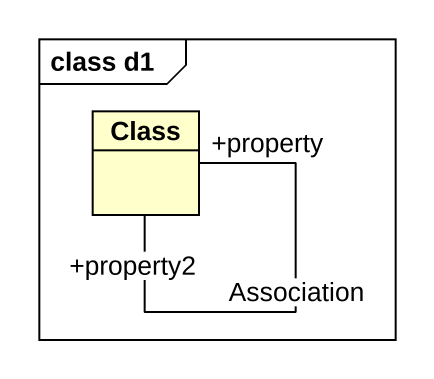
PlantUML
@startuml
mainframe class d1
hide circle
hide empty members
class "Class" as Class_
Class_ "+property2" -- "+property" Class_ : Association
@enduml
